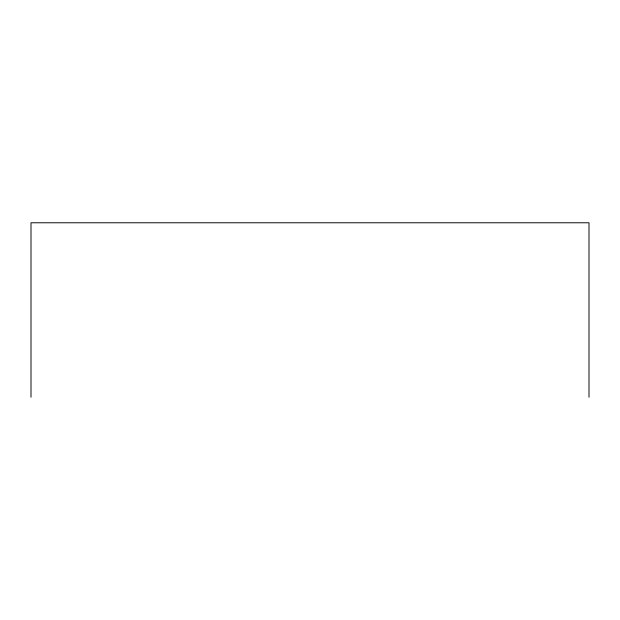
<?xml version="1.0" encoding="UTF-8"?>
<svg xmlns="http://www.w3.org/2000/svg" width="620" height="620" viewBox="0 0 620 620"><rect width="100%" height="100%" fill="white"/><g stroke="black" fill="none" stroke-linecap="round" stroke-linejoin="round"><path stroke-width="0.93" d="M589 397.226L589 222.774L31 222.774L31 397.226"/></g></svg>
